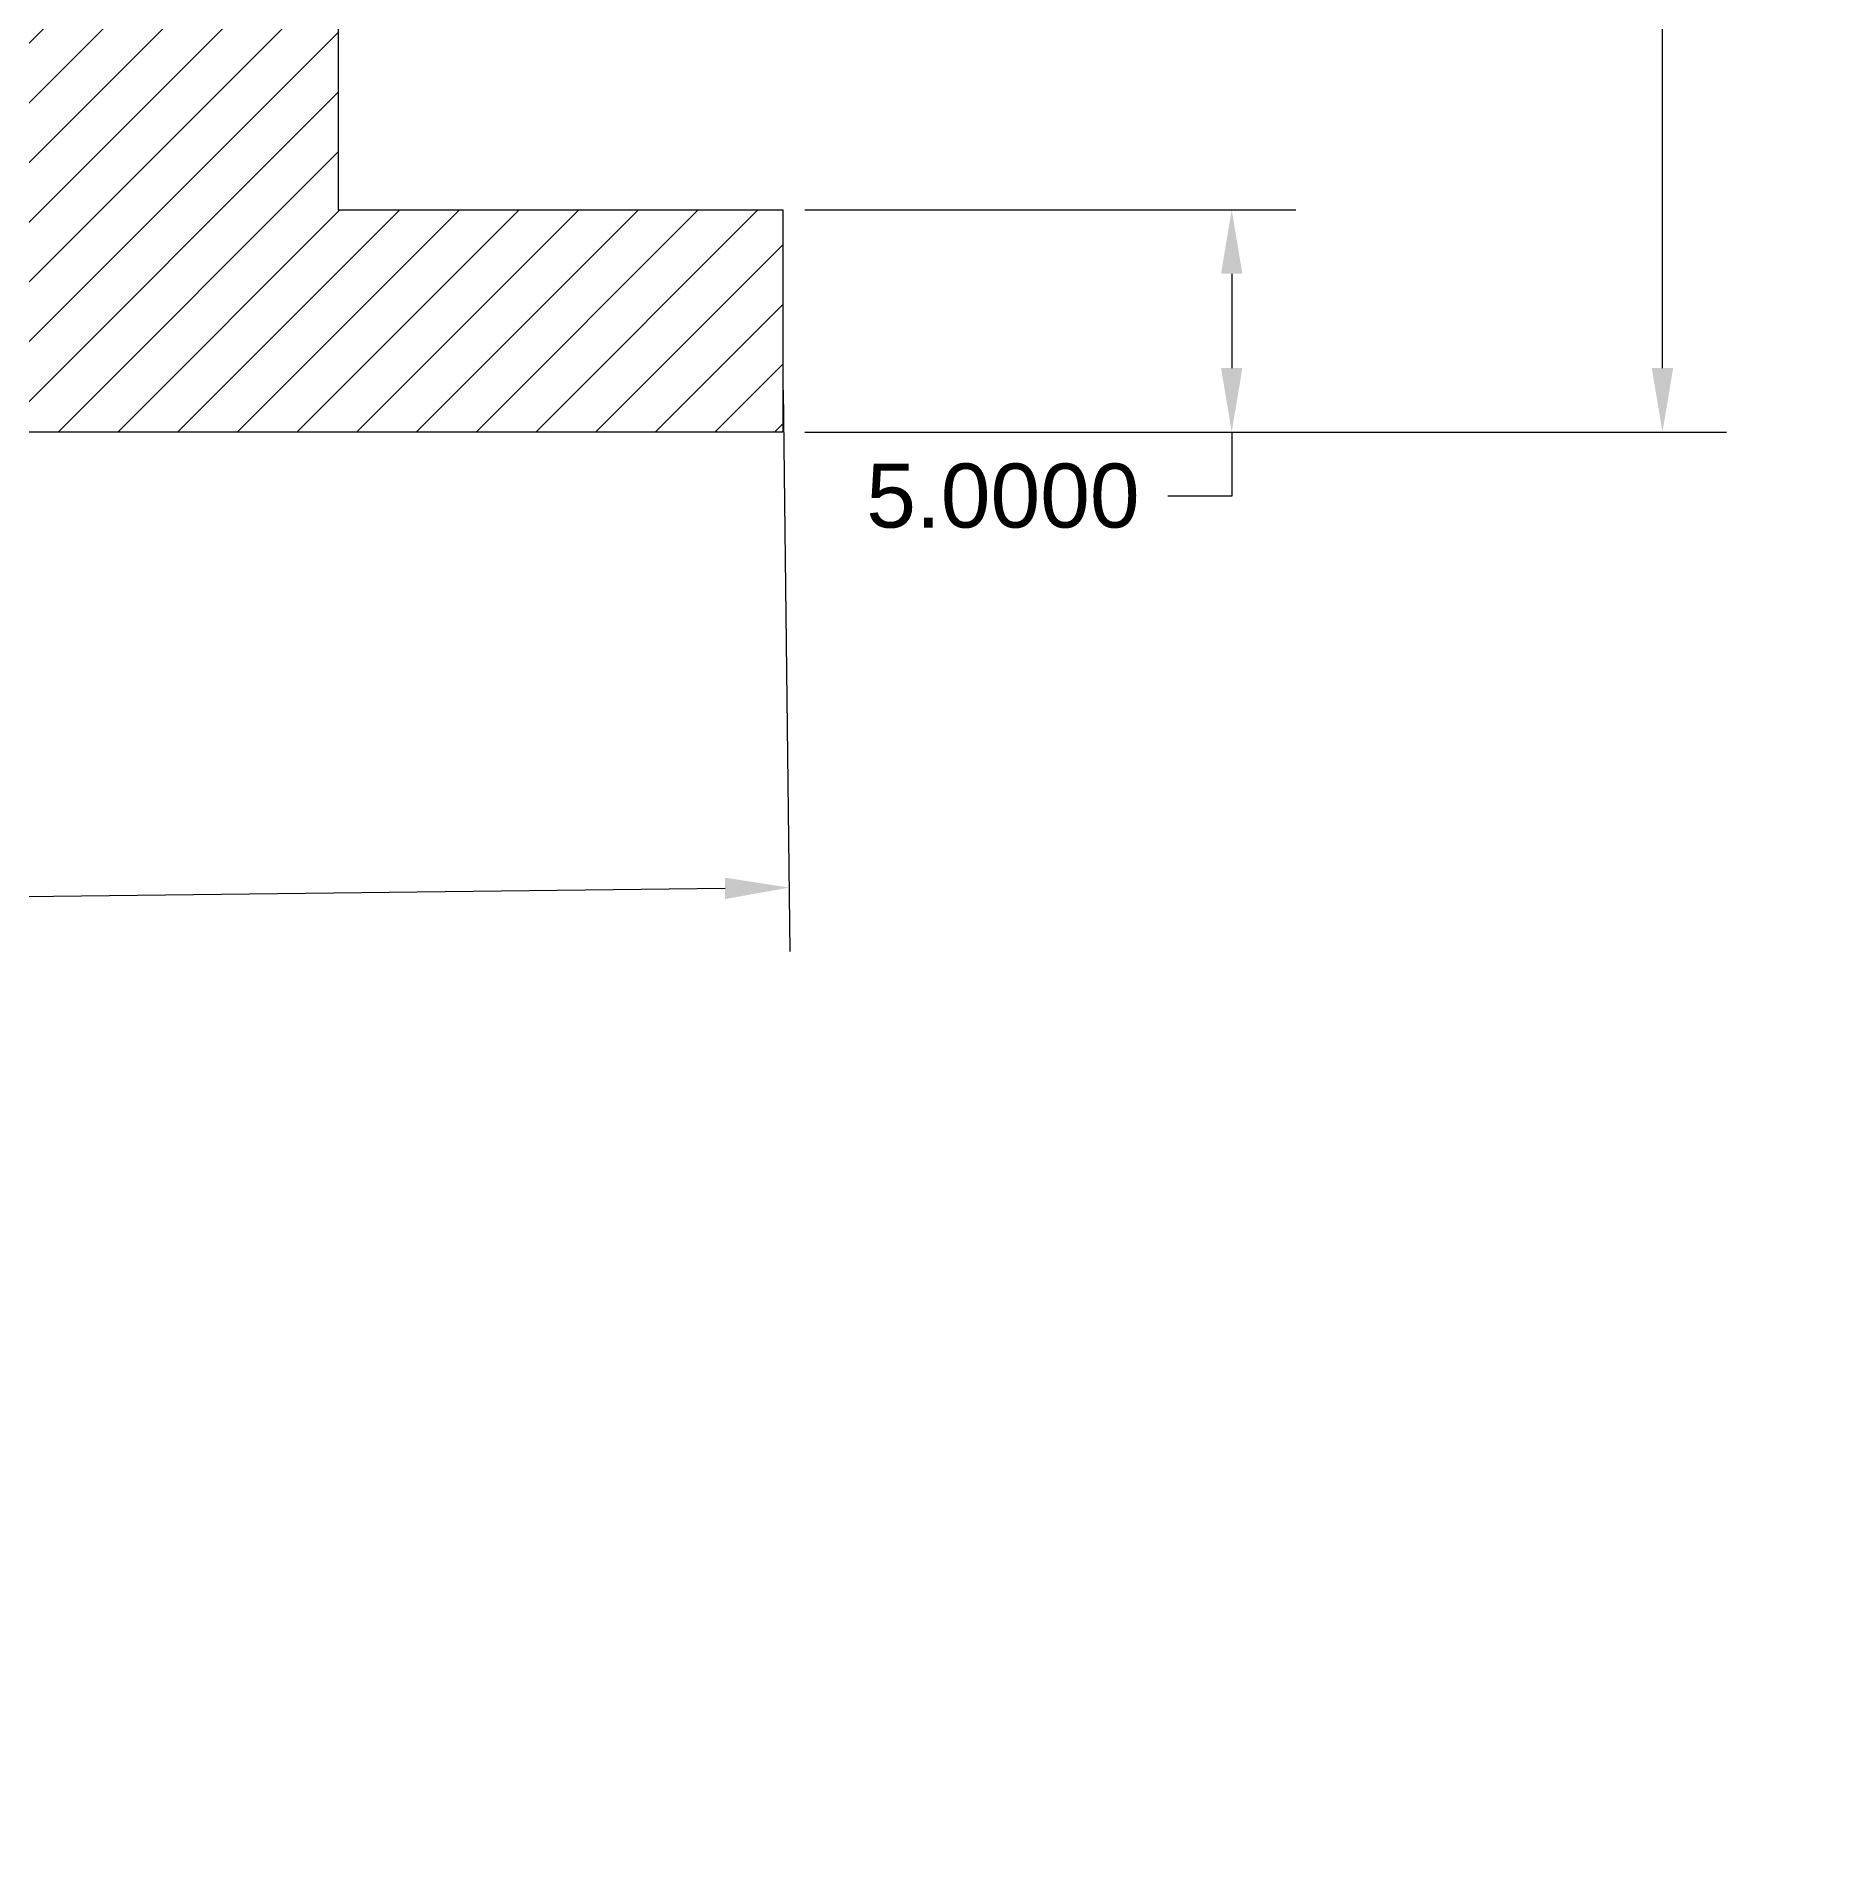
# Model space of a CAD drawing. Header units: inches. Extents: x 110 to 271, y -143 to 148.
# Drawn here: x 230.62 to 270.76, y 37.89 to 78.89 of the extents above; entities that cross this region are included whole.
import ezdxf

# ---------------------------------------------------------------- set-up
doc = ezdxf.new("R2010")
doc.units = ezdxf.units.IN
doc.header["$MEASUREMENT"] = 0
doc.styles.get("Standard").update_dxf_attribs({"font": 'Arial.ttf'})
doc.dimstyles.new('Annotative', dxfattribs={"dimscale": 0, "dimtxt": 0.18, "dimasz": 0.18, "dimexe": 0.18, "dimexo": 0.0625, "dimgap": 0.09, "dimtad": 0, "dimtih": 1, "dimtoh": 1, "dimdec": 4, "dimzin": 0, "dimdsep": 46, "dimtxsty": 'Standard', "dimcen": 0.09, "dimadec": 0, "dimazin": 0, "dimtfac": 1, "dimtdec": 4, "dimtofl": 0, "dimtmove": 0, "dimatfit": 3, "dimfxl": 1, "dimtolj": 1, "dimtzin": 0, "dimarcsym": 0})

# ---------------------------------------------------------------- blocks, each defined once
blk = doc.blocks.new('*D7')
at = {"color": 0, "lineweight": -2, "transparency": 16777216}
for p, q in [((247.915, 74.985), (258.956, 74.985)), ((257.516, 73.545), (257.516, 71.425)), ((247.915, 69.985), (258.956, 69.985)), ((257.516, 69.985), (257.516, 68.545)), ((257.516, 68.545), (256.076, 68.545))]:
    blk.add_line(p, q, dxfattribs=at)
at = {"color": 0, "transparency": 16777216}
for points in [[(257.276, 73.545), (257.756, 73.545), (257.516, 74.985)], [(257.276, 71.425), (257.756, 71.425), (257.516, 69.985)]]:
    blk.add_solid(points, dxfattribs=at)
at = {"layer": 'Defpoints', "color": 0, "transparency": 16777216}
for p in [(247.415, 74.985), (247.415, 69.985), (257.516, 69.985)]:
    blk.add_point(p, dxfattribs=at)
at = {"color": 0, "transparency": 16777216, "insert": (252.369, 68.545), "char_height": 1.44, "attachment_point": 5}
blk.add_mtext('\\A1;5.0000', dxfattribs=at)
blk = doc.blocks.new('*D9')
at = {"color": 0, "lineweight": -2, "transparency": 16777216}
for p, q in [((212.915, 124.985), (268.647, 124.985)), ((267.207, 123.545), (267.207, 98.94)), ((267.207, 71.425), (267.207, 96.029)), ((247.915, 69.985), (268.647, 69.985))]:
    blk.add_line(p, q, dxfattribs=at)
at = {"color": 0, "transparency": 16777216}
for points in [[(266.967, 123.545), (267.447, 123.545), (267.207, 124.985)], [(266.967, 71.425), (267.447, 71.425), (267.207, 69.985)]]:
    blk.add_solid(points, dxfattribs=at)
at = {"layer": 'Defpoints', "color": 0, "transparency": 16777216}
for p in [(212.415, 124.985), (247.415, 69.985), (267.207, 69.985)]:
    blk.add_point(p, dxfattribs=at)
at = {"color": 0, "transparency": 16777216, "insert": (267.207, 97.485), "char_height": 1.44, "attachment_point": 5}
blk.add_mtext('\\A1;55.0000', dxfattribs=at)
blk = doc.blocks.new('*D12')
at = {"color": 0, "lineweight": -2, "transparency": 16777216}
for p, q in [((247.421, 70.925), (247.573, 58.295)), ((127.421, 69.485), (127.573, 56.855)), ((246.116, 59.718), (192.315, 59.072)), ((128.996, 58.312), (182.796, 58.958))]:
    blk.add_line(p, q, dxfattribs=at)
at = {"color": 0, "transparency": 16777216}
for points in [[(246.113, 59.958), (246.119, 59.478), (247.556, 59.735)], [(128.993, 58.552), (128.998, 58.072), (127.556, 58.295)]]:
    blk.add_solid(points, dxfattribs=at)
at = {"layer": 'Defpoints', "color": 0, "transparency": 16777216}
for p in [(247.415, 71.425), (127.415, 69.985), (247.556, 59.735)]:
    blk.add_point(p, dxfattribs=at)
at = {"color": 0, "transparency": 16777216, "insert": (187.556, 59.015), "char_height": 1.44, "attachment_point": 5}
blk.add_mtext('\\A1;120.0086', dxfattribs=at)

msp = doc.modelspace()

# ---------------------------------------------------------------- hatches: boundary and pattern name
h = msp.add_hatch()
h.set_pattern_fill('ANSI31', color=256, scale=7.6)
h.set_pattern_definition([(45, (-402.1368, -256.9428), (-0.6717514, 0.6717514), [])])
h.paths.add_polyline_path([(227.41538, 124.9846), (212.41538, 124.9846), (212.41538, 79.9846), (222.41538, 79.9846), (222.41538, 69.9846), (247.41538, 69.9846), (247.41538, 74.9846), (237.41538, 74.9846), (237.41538, 89.9846), (227.41538, 89.9846)])

# ---------------------------------------------------------------- linework, layer by layer
for p, q in [((237.41538, 89.9846), (237.41538, 74.9846)), ((237.41538, 74.9846), (247.41538, 74.9846)), ((247.41538, 74.9846), (247.41538, 69.9846)), ((247.41538, 69.9846), (127.41538, 69.9846))]:
    msp.add_line(p, q)
msp.add_circle((187.41538, -5.0154), 60)

# ---------------------------------------------------------------- dimensions: what is measured, and where the dimension line sits
for base, p1, picture, middle in [((267.20689, 69.9846), (212.41538, 124.9846), '*D9', (267.20689, 97.4846)), ((257.51576, 69.9846), (247.41538, 74.9846), '*D7', (252.36918, 68.5446))]:
    dim = msp.add_linear_dim(base=base, p1=p1, p2=(247.41538, 69.9846), angle=90, dimstyle='Annotative')
    dim.commit()
    dim.dimension.update_dxf_attribs({"geometry": picture, "text_midpoint": middle})
dim = msp.add_aligned_dim(p1=(127.41538, 69.9846), p2=(247.41538, 71.4246), distance=-11.69061, dimstyle='Annotative')
dim.commit()
dim.dimension.update_dxf_attribs({"geometry": '*D12', "text_midpoint": (187.55566, 59.01483)})

doc.saveas('drawing.dxf')
